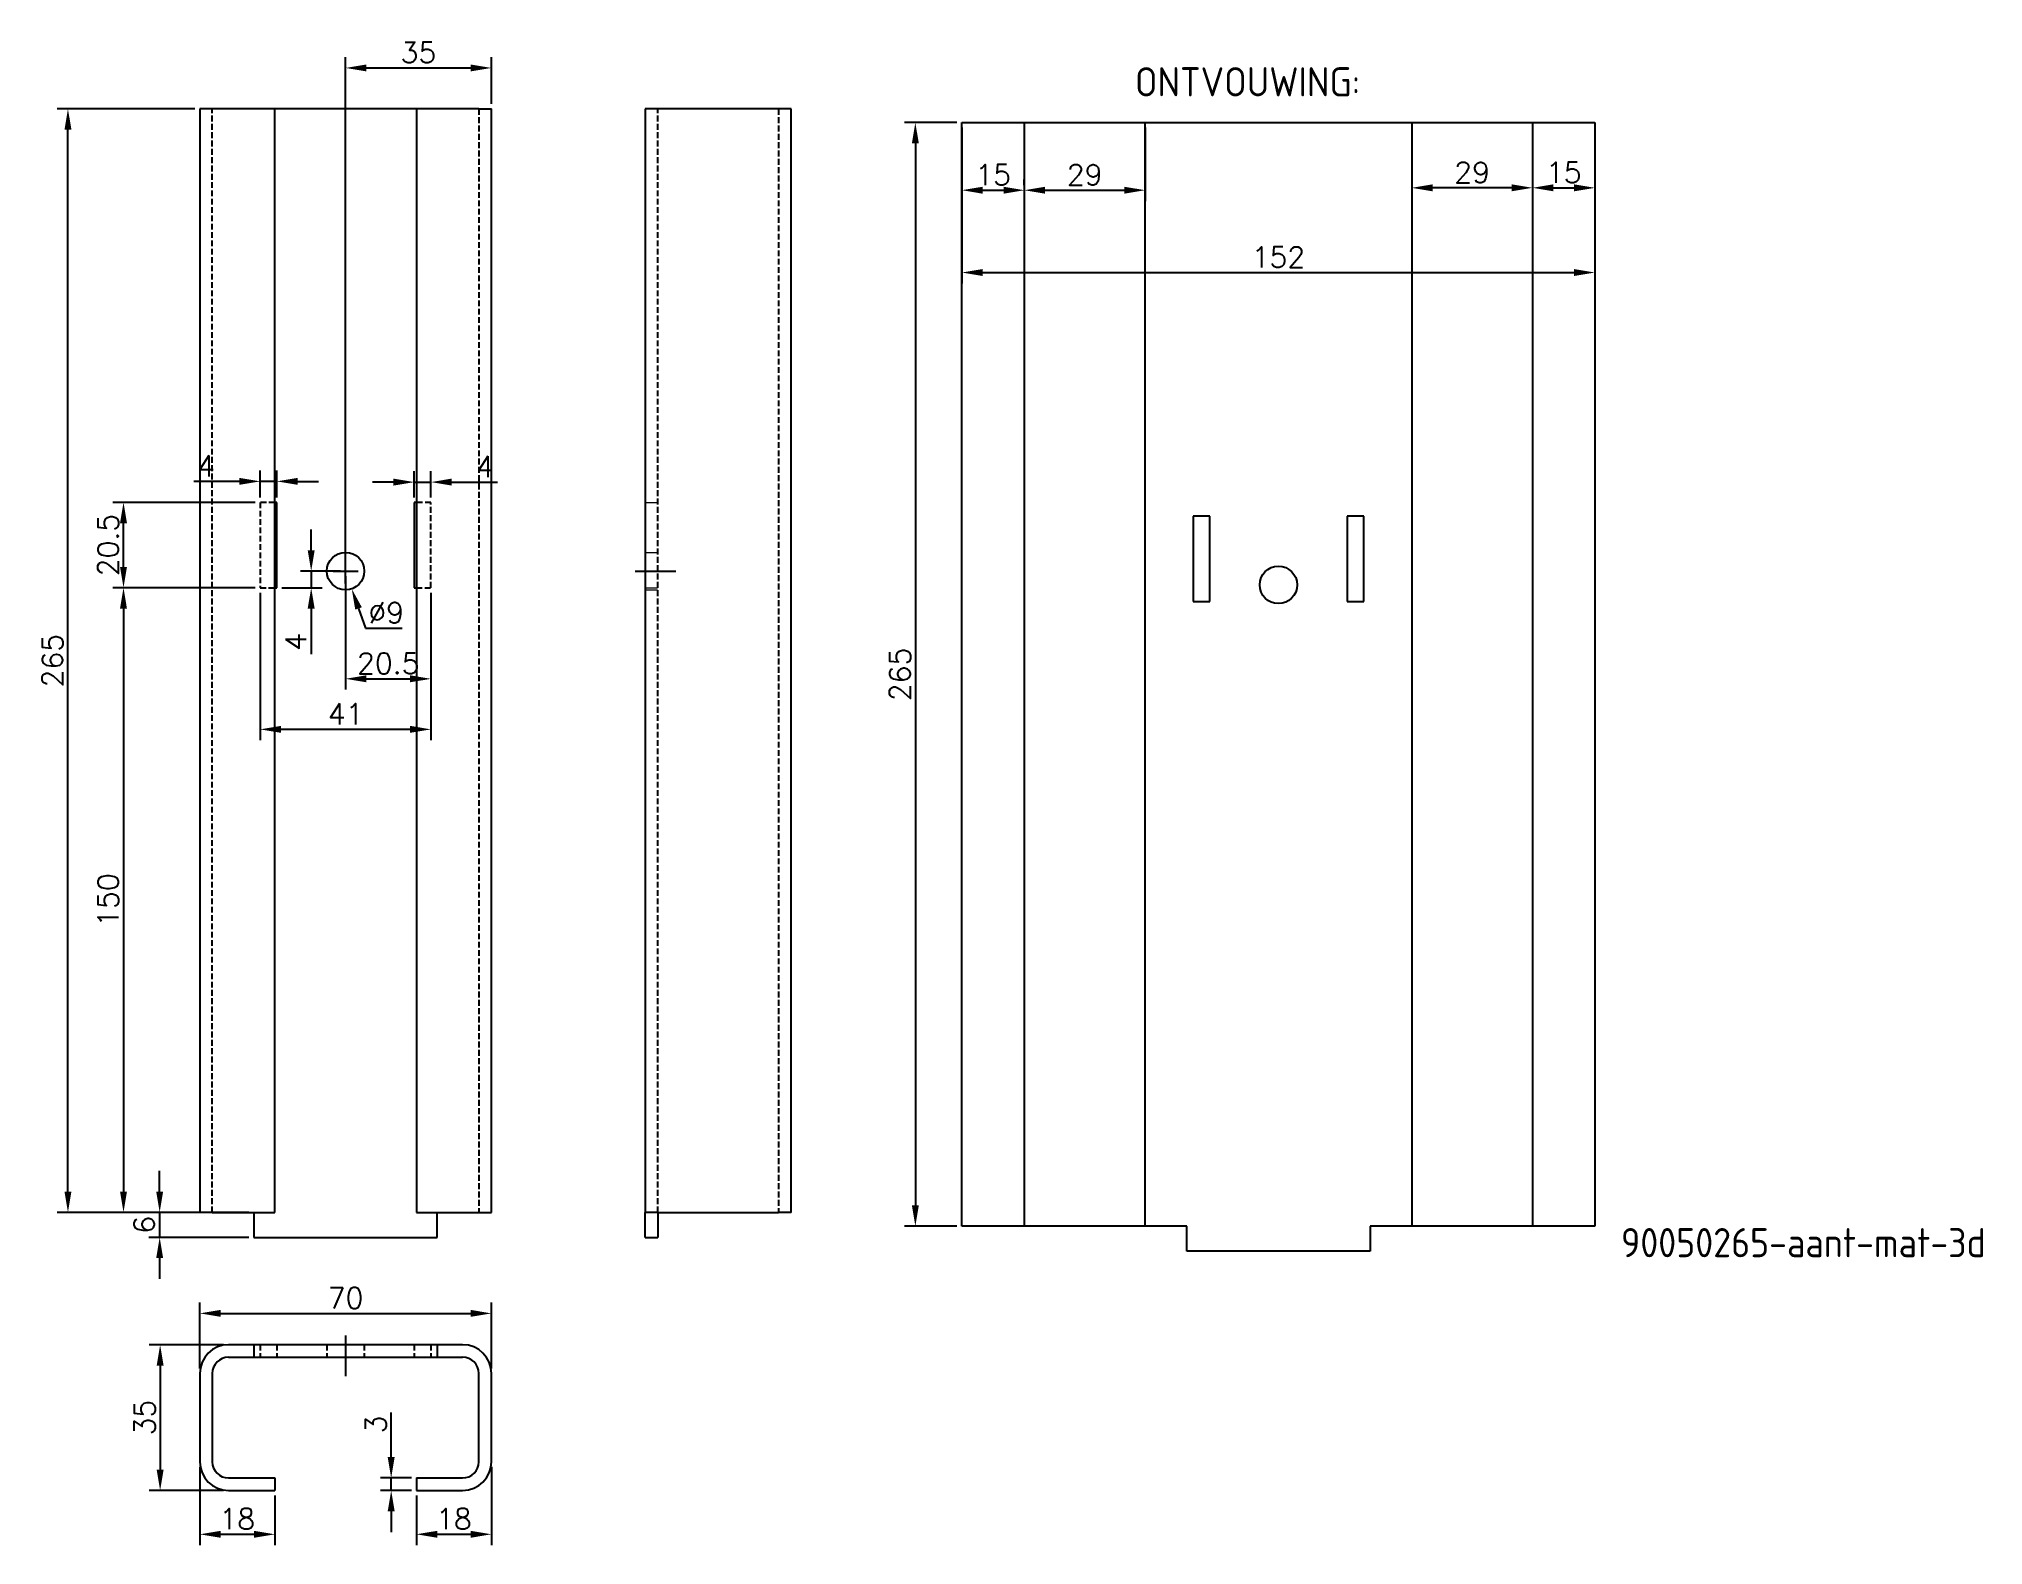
# Model space of a CAD drawing. Extents: x 2665 to 3132, y 201 to 563.
import ezdxf

# ---------------------------------------------------------------- set-up
doc = ezdxf.new("R2010")
doc.units = 0
for name, pattern in [('Aslijn', [28.575, 19.05, -3.175, 3.175, -3.175]), ('DASHED', [0.75, 0.5, -0.25]), ('Streeplijn', [10, 7, -3])]:
    doc.linetypes.add(name, pattern=pattern)
doc.layers.get('DEFPOINTS').update_dxf_attribs({"linetype": 'CONTINUOUS'})
for name, color, linetype in [('50VOL', 13, 'CONTINUOUS'), ('70VOL', 5, 'CONTINUOUS'), ('7A', 4, 'Aslijn'), ('AM_3', 6, 'Streeplijn'), ('BRANDLIJN', 93, 'CONTINUOUS')]:
    doc.layers.add(name, color=color, linetype=linetype)
doc.layers.add('Hidden (ISO)', color=6, linetype='DASHED', lineweight=5)
doc.styles.add('ROMANS', font='romans.shx')
doc.styles.get("Standard").update_dxf_attribs({"font": 'isocp.shx'})
doc.dimstyles.new('1_OP_02$0', dxfattribs={"dimscale": 2, "dimtxt": 2.5, "dimasz": 2.5, "dimexe": 1.3, "dimexo": 0.6, "dimgap": 0.6, "dimtad": 1, "dimdec": 1, "dimdsep": 46, "dimtxsty": 'ROMANS', "dimcen": -1.5, "dimclrd": 150, "dimclre": 150, "dimclrt": 5, "dimadec": 0, "dimazin": 0, "dimtfac": 1, "dimtdec": 1, "dimtmove": 0, "dimatfit": 3, "dimfxl": 0, "dimtolj": 1, "dimtzin": 0, "dimarcsym": 0})
doc.dimstyles.new('1_OP_02$3', dxfattribs={"dimscale": 2, "dimtxt": 2.5, "dimasz": 2.5, "dimexe": 1.3, "dimexo": 0.6, "dimgap": 0.6, "dimtad": 1, "dimtoh": 1, "dimdec": 1, "dimdsep": 46, "dimtxsty": 'ROMANS', "dimcen": -1.5, "dimclrd": 150, "dimclre": 150, "dimclrt": 5, "dimadec": 0, "dimazin": 0, "dimtfac": 1, "dimtdec": 1, "dimtofl": 0, "dimtmove": 0, "dimatfit": 0, "dimfxl": 0, "dimtolj": 1, "dimtzin": 0, "dimarcsym": 0})

# ---------------------------------------------------------------- blocks, each defined once
blk = doc.blocks.new('*D2')
at = {"layer": '70VOL', "color": 150, "lineweight": -2}
for p, q in [((2702.64, 546.09), (2669.57, 546.09)), ((2672.17, 286.09), (2672.17, 541.09)), ((2702.64, 281.09), (2669.57, 281.09))]:
    blk.add_line(p, q, dxfattribs=at)
at = {"layer": '70VOL', "color": 150}
for points in [[(2671.34, 541.09), (2673.01, 541.09), (2672.17, 546.09)], [(2671.34, 286.09), (2673.01, 286.09), (2672.17, 281.09)]]:
    blk.add_solid(points, dxfattribs=at)
at = {"layer": 'DEFPOINTS', "color": 0}
for p in [(2672.17, 546.09), (2703.84, 546.09), (2703.84, 281.09)]:
    blk.add_point(p, dxfattribs=at)
at = {"layer": '70VOL', "color": 5, "insert": (2668.47, 413.59), "char_height": 5, "attachment_point": 5, "rotation": 90, "style": 'ROMANS'}
blk.add_mtext('\\A1;265', dxfattribs=at)
blk = doc.blocks.new('*D3')
at = {"layer": '70VOL', "color": 150, "lineweight": -2}
for p, q in [((2694.19, 286.09), (2694.19, 291.09)), ((2715.64, 281.09), (2691.59, 281.09)), ((2694.19, 281.09), (2694.19, 275.09)), ((2715.64, 275.09), (2691.59, 275.09)), ((2694.19, 270.09), (2694.19, 265.09))]:
    blk.add_line(p, q, dxfattribs=at)
at = {"layer": '70VOL', "color": 150}
for points in [[(2693.36, 286.09), (2695.03, 286.09), (2694.19, 281.09)], [(2693.36, 270.09), (2695.03, 270.09), (2694.19, 275.09)]]:
    blk.add_solid(points, dxfattribs=at)
at = {"layer": 'DEFPOINTS', "color": 0}
for p in [(2716.84, 281.09), (2694.19, 275.09), (2716.84, 275.09)]:
    blk.add_point(p, dxfattribs=at)
at = {"layer": '70VOL', "color": 5, "insert": (2690.49, 278.09), "char_height": 5, "attachment_point": 5, "rotation": 90, "style": 'ROMANS'}
blk.add_mtext('\\A1;6', dxfattribs=at)
blk = doc.blocks.new('*D4')
at = {"layer": '70VOL', "color": 150, "lineweight": -2}
for p, q in [((2703.84, 243.6), (2703.84, 259.43)), ((2708.84, 256.83), (2768.84, 256.83)), ((2773.84, 243.6), (2773.84, 259.43))]:
    blk.add_line(p, q, dxfattribs=at)
at = {"layer": '70VOL', "color": 150}
for points in [[(2708.84, 257.67), (2708.84, 256), (2703.84, 256.83)], [(2768.84, 257.67), (2768.84, 256), (2773.84, 256.83)]]:
    blk.add_solid(points, dxfattribs=at)
at = {"layer": 'DEFPOINTS', "color": 0}
for p in [(2773.84, 256.83), (2703.84, 242.4), (2773.84, 242.4)]:
    blk.add_point(p, dxfattribs=at)
at = {"layer": '70VOL', "color": 5, "insert": (2738.84, 260.53), "char_height": 5, "attachment_point": 5, "style": 'ROMANS'}
blk.add_mtext('\\A1;70', dxfattribs=at)
blk = doc.blocks.new('*D5')
at = {"layer": '70VOL', "color": 150, "lineweight": -2}
for p, q in [((2709.54, 249.3), (2691.71, 249.3)), ((2694.31, 244.3), (2694.31, 219.3)), ((2709.54, 214.3), (2691.71, 214.3))]:
    blk.add_line(p, q, dxfattribs=at)
at = {"layer": '70VOL', "color": 150}
for points in [[(2693.48, 244.3), (2695.14, 244.3), (2694.31, 249.3)], [(2693.48, 219.3), (2695.14, 219.3), (2694.31, 214.3)]]:
    blk.add_solid(points, dxfattribs=at)
at = {"layer": 'DEFPOINTS', "color": 0}
for p in [(2710.74, 249.3), (2694.31, 214.3), (2710.74, 214.3)]:
    blk.add_point(p, dxfattribs=at)
at = {"layer": '70VOL', "color": 5, "insert": (2690.61, 231.8), "char_height": 5, "attachment_point": 5, "rotation": 90, "style": 'ROMANS'}
blk.add_mtext('\\A1;35', dxfattribs=at)
blk = doc.blocks.new('*D6')
at = {"layer": '70VOL', "color": 150, "lineweight": -2}
for p, q in [((2703.84, 220), (2703.84, 201.18)), ((2721.84, 213.1), (2721.84, 201.18)), ((2708.84, 203.78), (2716.84, 203.78))]:
    blk.add_line(p, q, dxfattribs=at)
at = {"layer": '70VOL', "color": 150}
for points in [[(2708.84, 204.61), (2708.84, 202.94), (2703.84, 203.78)], [(2716.84, 204.61), (2716.84, 202.94), (2721.84, 203.78)]]:
    blk.add_solid(points, dxfattribs=at)
at = {"layer": 'DEFPOINTS', "color": 0}
for p in [(2703.84, 221.2), (2721.84, 214.3), (2721.84, 203.78)]:
    blk.add_point(p, dxfattribs=at)
at = {"layer": '70VOL', "color": 5, "insert": (2712.84, 207.48), "char_height": 5, "attachment_point": 5, "style": 'ROMANS'}
blk.add_mtext('\\A1;18', dxfattribs=at)
blk = doc.blocks.new('*D7')
at = {"layer": '70VOL', "color": 150, "lineweight": -2}
for p, q in [((2773.84, 220), (2773.84, 201.18)), ((2755.84, 213.1), (2755.84, 201.18)), ((2760.84, 203.78), (2768.84, 203.78))]:
    blk.add_line(p, q, dxfattribs=at)
at = {"layer": '70VOL', "color": 150}
for points in [[(2760.84, 204.61), (2760.84, 202.94), (2755.84, 203.78)], [(2768.84, 204.61), (2768.84, 202.94), (2773.84, 203.78)]]:
    blk.add_solid(points, dxfattribs=at)
at = {"layer": 'DEFPOINTS', "color": 0}
for p in [(2773.84, 221.2), (2755.84, 214.3), (2773.84, 203.78)]:
    blk.add_point(p, dxfattribs=at)
at = {"layer": '70VOL', "color": 5, "insert": (2764.84, 207.48), "char_height": 5, "attachment_point": 5, "style": 'ROMANS'}
blk.add_mtext('\\A1;18', dxfattribs=at)
blk = doc.blocks.new('*D8')
at = {"layer": '70VOL', "color": 150, "lineweight": -2}
for p, q in [((2749.79, 222.3), (2749.79, 233.03)), ((2754.64, 217.3), (2747.19, 217.3)), ((2749.79, 214.3), (2749.79, 217.3)), ((2754.64, 214.3), (2747.19, 214.3)), ((2749.79, 209.3), (2749.79, 204.3))]:
    blk.add_line(p, q, dxfattribs=at)
at = {"layer": '70VOL', "color": 150}
for points in [[(2748.95, 222.3), (2750.62, 222.3), (2749.79, 217.3)], [(2748.95, 209.3), (2750.62, 209.3), (2749.79, 214.3)]]:
    blk.add_solid(points, dxfattribs=at)
at = {"layer": 'DEFPOINTS', "color": 0}
for p in [(2749.79, 217.3), (2755.84, 217.3), (2755.84, 214.3)]:
    blk.add_point(p, dxfattribs=at)
at = {"layer": '70VOL', "color": 5, "insert": (2746.09, 230.16), "char_height": 5, "attachment_point": 5, "rotation": 90, "style": 'ROMANS'}
blk.add_mtext('\\A1;3', dxfattribs=at)
blk = doc.blocks.new('*D9')
at = {"layer": '70VOL', "color": 150, "lineweight": -2}
for p, q in [((2735.84, 435.09), (2741.84, 435.09)), ((2738.84, 432.09), (2738.84, 438.09)), ((2741.95, 426.12), (2743.59, 421.39)), ((2743.59, 421.39), (2752.41, 421.39))]:
    blk.add_line(p, q, dxfattribs=at)
at = {"layer": '70VOL', "color": 150}
blk.add_solid([(2742.74, 426.39), (2741.16, 425.84), (2740.31, 430.84)], dxfattribs=at)
at = {"layer": 'DEFPOINTS', "color": 0}
for p in [(2737.37, 439.34), (2740.31, 430.84)]:
    blk.add_point(p, dxfattribs=at)
at = {"layer": '70VOL', "color": 5, "insert": (2748.6, 425.09), "char_height": 5, "attachment_point": 5, "style": 'ROMANS'}
blk.add_mtext('\\A1;∅9', dxfattribs=at)
blk = doc.blocks.new('*D10')
at = {"layer": '70VOL', "color": 150, "lineweight": -2}
for p, q in [((2717.14, 431.09), (2682.91, 431.09)), ((2685.51, 426.09), (2685.51, 286.09)), ((2702.64, 281.09), (2682.91, 281.09))]:
    blk.add_line(p, q, dxfattribs=at)
at = {"layer": '70VOL', "color": 150}
for points in [[(2684.68, 426.09), (2686.34, 426.09), (2685.51, 431.09)], [(2684.68, 286.09), (2686.34, 286.09), (2685.51, 281.09)]]:
    blk.add_solid(points, dxfattribs=at)
at = {"layer": 'DEFPOINTS', "color": 0}
for p in [(2718.34, 431.09), (2685.51, 281.09), (2703.84, 281.09)]:
    blk.add_point(p, dxfattribs=at)
at = {"layer": '70VOL', "color": 5, "insert": (2681.81, 356.09), "char_height": 5, "attachment_point": 5, "rotation": 90, "style": 'ROMANS'}
blk.add_mtext('\\A1;150', dxfattribs=at)
blk = doc.blocks.new('*D11')
at = {"layer": '70VOL', "color": 150, "lineweight": -2}
for p, q in [((2738.84, 436.29), (2738.84, 558.52)), ((2743.84, 555.92), (2768.84, 555.92)), ((2773.84, 547.29), (2773.84, 558.52))]:
    blk.add_line(p, q, dxfattribs=at)
at = {"layer": '70VOL', "color": 150}
for points in [[(2743.84, 556.75), (2743.84, 555.09), (2738.84, 555.92)], [(2768.84, 556.75), (2768.84, 555.09), (2773.84, 555.92)]]:
    blk.add_solid(points, dxfattribs=at)
at = {"layer": 'DEFPOINTS', "color": 0}
for p in [(2773.84, 555.92), (2773.84, 546.09), (2738.84, 435.09)]:
    blk.add_point(p, dxfattribs=at)
at = {"layer": '70VOL', "color": 5, "insert": (2756.34, 559.62), "char_height": 5, "attachment_point": 5, "style": 'ROMANS'}
blk.add_mtext('\\A1;35', dxfattribs=at)
blk = doc.blocks.new('*D12')
at = {"layer": '70VOL', "color": 150, "lineweight": -2}
for p, q in [((2738.84, 433.89), (2738.84, 406.62)), ((2759.34, 429.89), (2759.34, 406.62)), ((2743.84, 409.22), (2754.34, 409.22))]:
    blk.add_line(p, q, dxfattribs=at)
at = {"layer": '70VOL', "color": 150}
for points in [[(2743.84, 410.06), (2743.84, 408.39), (2738.84, 409.22)], [(2754.34, 410.06), (2754.34, 408.39), (2759.34, 409.22)]]:
    blk.add_solid(points, dxfattribs=at)
at = {"layer": 'DEFPOINTS', "color": 0}
for p in [(2738.84, 435.09), (2759.34, 431.09), (2759.34, 409.22)]:
    blk.add_point(p, dxfattribs=at)
at = {"layer": '70VOL', "color": 5, "insert": (2749.09, 412.92), "char_height": 5, "attachment_point": 5, "style": 'ROMANS'}
blk.add_mtext('\\A1;20.5', dxfattribs=at)
blk = doc.blocks.new('*D13')
at = {"layer": '70VOL', "color": 150, "lineweight": -2}
for p, q in [((2718.34, 429.89), (2718.34, 394.48)), ((2759.34, 429.89), (2759.34, 394.48)), ((2754.34, 397.08), (2723.34, 397.08))]:
    blk.add_line(p, q, dxfattribs=at)
at = {"layer": '70VOL', "color": 150}
for points in [[(2723.34, 397.92), (2723.34, 396.25), (2718.34, 397.08)], [(2754.34, 397.92), (2754.34, 396.25), (2759.34, 397.08)]]:
    blk.add_solid(points, dxfattribs=at)
at = {"layer": 'DEFPOINTS', "color": 0}
for p in [(2718.34, 431.09), (2759.34, 431.09), (2718.34, 397.08)]:
    blk.add_point(p, dxfattribs=at)
at = {"layer": '70VOL', "color": 5, "insert": (2738.84, 400.78), "char_height": 5, "attachment_point": 5, "style": 'ROMANS'}
blk.add_mtext('\\A1;41', dxfattribs=at)
blk = doc.blocks.new('*D14')
at = {"layer": '70VOL', "color": 150, "lineweight": -2}
for p, q in [((2718.34, 452.79), (2718.34, 459.24)), ((2722.34, 452.79), (2722.34, 459.24)), ((2713.34, 456.64), (2702.37, 456.64)), ((2722.34, 456.64), (2718.34, 456.64)), ((2727.34, 456.64), (2732.34, 456.64))]:
    blk.add_line(p, q, dxfattribs=at)
at = {"layer": '70VOL', "color": 150}
for points in [[(2713.34, 457.47), (2713.34, 455.81), (2718.34, 456.64)], [(2727.34, 457.47), (2727.34, 455.81), (2722.34, 456.64)]]:
    blk.add_solid(points, dxfattribs=at)
at = {"layer": 'DEFPOINTS', "color": 0}
for p in [(2718.34, 456.64), (2718.34, 451.59), (2722.34, 451.59)]:
    blk.add_point(p, dxfattribs=at)
at = {"layer": '70VOL', "color": 5, "insert": (2705.35, 460.34), "char_height": 5, "attachment_point": 5, "style": 'ROMANS'}
blk.add_mtext('\\A1;4', dxfattribs=at)
blk = doc.blocks.new('*D15')
at = {"layer": '70VOL', "color": 150, "lineweight": -2}
for p, q in [((2755.34, 452.79), (2755.34, 459.06)), ((2759.34, 452.79), (2759.34, 459.06)), ((2750.34, 456.46), (2745.34, 456.46)), ((2755.34, 456.46), (2759.34, 456.46)), ((2764.34, 456.46), (2775.31, 456.46))]:
    blk.add_line(p, q, dxfattribs=at)
at = {"layer": '70VOL', "color": 150}
for points in [[(2750.34, 457.3), (2750.34, 455.63), (2755.34, 456.46)], [(2764.34, 457.3), (2764.34, 455.63), (2759.34, 456.46)]]:
    blk.add_solid(points, dxfattribs=at)
at = {"layer": 'DEFPOINTS', "color": 0}
for p in [(2759.34, 456.46), (2755.34, 451.59), (2759.34, 451.59)]:
    blk.add_point(p, dxfattribs=at)
at = {"layer": '70VOL', "color": 5, "insert": (2772.33, 460.16), "char_height": 5, "attachment_point": 5, "style": 'ROMANS'}
blk.add_mtext('\\A1;4', dxfattribs=at)
blk = doc.blocks.new('*D16')
at = {"layer": '70VOL', "color": 150, "lineweight": -2}
for p, q in [((2717.14, 451.59), (2682.91, 451.59)), ((2685.51, 436.09), (2685.51, 446.59)), ((2717.14, 431.09), (2682.91, 431.09))]:
    blk.add_line(p, q, dxfattribs=at)
at = {"layer": '70VOL', "color": 150}
for points in [[(2684.68, 446.59), (2686.34, 446.59), (2685.51, 451.59)], [(2684.68, 436.09), (2686.34, 436.09), (2685.51, 431.09)]]:
    blk.add_solid(points, dxfattribs=at)
at = {"layer": 'DEFPOINTS', "color": 0}
for p in [(2685.51, 451.59), (2718.34, 451.59), (2718.34, 431.09)]:
    blk.add_point(p, dxfattribs=at)
at = {"layer": '70VOL', "color": 5, "insert": (2681.81, 441.34), "char_height": 5, "attachment_point": 5, "rotation": 90, "style": 'ROMANS'}
blk.add_mtext('\\A1;20.5', dxfattribs=at)
blk = doc.blocks.new('*D17')
at = {"layer": '70VOL', "color": 150, "lineweight": -2}
for p, q in [((2730.58, 440.09), (2730.58, 445.09)), ((2737.64, 435.09), (2727.98, 435.09)), ((2730.58, 435.09), (2730.58, 431.09)), ((2723.54, 431.09), (2733.18, 431.09)), ((2730.58, 426.09), (2730.58, 415.12))]:
    blk.add_line(p, q, dxfattribs=at)
at = {"layer": '70VOL', "color": 150}
for points in [[(2729.74, 440.09), (2731.41, 440.09), (2730.58, 435.09)], [(2729.74, 426.09), (2731.41, 426.09), (2730.58, 431.09)]]:
    blk.add_solid(points, dxfattribs=at)
at = {"layer": 'DEFPOINTS', "color": 0}
for p in [(2738.84, 435.09), (2722.34, 431.09), (2730.58, 431.09)]:
    blk.add_point(p, dxfattribs=at)
at = {"layer": '70VOL', "color": 5, "insert": (2726.88, 418.11), "char_height": 5, "attachment_point": 5, "rotation": 90, "style": 'ROMANS'}
blk.add_mtext('\\A1;4', dxfattribs=at)
blk = doc.blocks.new('*D18')
at = {"layer": '70VOL', "color": 150, "lineweight": -2}
for p, q in [((2885.62, 542.78), (2873.05, 542.78)), ((2875.65, 537.78), (2875.65, 282.78)), ((2885.62, 277.78), (2873.05, 277.78))]:
    blk.add_line(p, q, dxfattribs=at)
at = {"layer": '70VOL', "color": 150}
for points in [[(2874.82, 537.78), (2876.49, 537.78), (2875.65, 542.78)], [(2874.82, 282.78), (2876.49, 282.78), (2875.65, 277.78)]]:
    blk.add_solid(points, dxfattribs=at)
at = {"layer": 'DEFPOINTS', "color": 0}
for p in [(2886.82, 542.78), (2875.65, 277.78), (2886.82, 277.78)]:
    blk.add_point(p, dxfattribs=at)
at = {"layer": '70VOL', "color": 5, "insert": (2871.95, 410.28), "char_height": 5, "attachment_point": 5, "rotation": 90, "style": 'ROMANS'}
blk.add_mtext('\\A1;265', dxfattribs=at)
blk = doc.blocks.new('*D19')
at = {"layer": '70VOL', "color": 150, "lineweight": -2}
for p, q in [((2886.82, 541.58), (2886.82, 504.19)), ((3038.84, 541.58), (3038.84, 504.19)), ((2891.82, 506.79), (3033.84, 506.79))]:
    blk.add_line(p, q, dxfattribs=at)
at = {"layer": '70VOL', "color": 150}
for points in [[(2891.82, 507.62), (2891.82, 505.96), (2886.82, 506.79)], [(3033.84, 507.62), (3033.84, 505.96), (3038.84, 506.79)]]:
    blk.add_solid(points, dxfattribs=at)
at = {"layer": 'DEFPOINTS', "color": 0}
for p in [(2886.82, 542.78), (3038.84, 542.78), (3038.84, 506.79)]:
    blk.add_point(p, dxfattribs=at)
at = {"layer": '70VOL', "color": 5, "insert": (2962.83, 510.49), "char_height": 5, "attachment_point": 5, "style": 'ROMANS'}
blk.add_mtext('\\A1;152', dxfattribs=at)
blk = doc.blocks.new('*D20')
at = {"layer": '70VOL', "color": 150, "lineweight": -2}
for p, q in [((2886.82, 541.58), (2886.82, 523.96)), ((2901.82, 541.58), (2901.82, 523.96)), ((2891.82, 526.56), (2896.82, 526.56))]:
    blk.add_line(p, q, dxfattribs=at)
at = {"layer": '70VOL', "color": 150}
for points in [[(2891.82, 527.39), (2891.82, 525.72), (2886.82, 526.56)], [(2896.82, 527.39), (2896.82, 525.72), (2901.82, 526.56)]]:
    blk.add_solid(points, dxfattribs=at)
at = {"layer": 'DEFPOINTS', "color": 0}
for p in [(2886.82, 542.78), (2901.82, 542.78), (2901.82, 526.56)]:
    blk.add_point(p, dxfattribs=at)
at = {"layer": '70VOL', "color": 5, "insert": (2894.32, 530.26), "char_height": 5, "attachment_point": 5, "style": 'ROMANS'}
blk.add_mtext('\\A1;15', dxfattribs=at)
blk = doc.blocks.new('*D23')
at = {"layer": '70VOL', "color": 150, "lineweight": -2}
for p, q in [((3023.84, 541.58), (3023.84, 524.53)), ((3038.84, 541.58), (3038.84, 524.53)), ((3028.84, 527.13), (3033.84, 527.13))]:
    blk.add_line(p, q, dxfattribs=at)
at = {"layer": '70VOL', "color": 150}
for points in [[(3028.84, 527.97), (3028.84, 526.3), (3023.84, 527.13)], [(3033.84, 527.97), (3033.84, 526.3), (3038.84, 527.13)]]:
    blk.add_solid(points, dxfattribs=at)
at = {"layer": 'DEFPOINTS', "color": 0}
for p in [(3023.84, 542.78), (3038.84, 542.78), (3038.84, 527.13)]:
    blk.add_point(p, dxfattribs=at)
at = {"layer": '70VOL', "color": 5, "insert": (3031.34, 530.83), "char_height": 5, "attachment_point": 5, "style": 'ROMANS'}
blk.add_mtext('\\A1;15', dxfattribs=at)
blk = doc.blocks.new('*D24')
at = {"layer": '70VOL', "color": 150, "lineweight": -2}
for p, q in [((2930.82, 541.58), (2930.82, 523.96)), ((2901.82, 527.76), (2901.82, 529.16)), ((2906.82, 526.56), (2925.82, 526.56))]:
    blk.add_line(p, q, dxfattribs=at)
at = {"layer": '70VOL', "color": 150}
for points in [[(2906.82, 527.39), (2906.82, 525.72), (2901.82, 526.56)], [(2925.82, 527.39), (2925.82, 525.72), (2930.82, 526.56)]]:
    blk.add_solid(points, dxfattribs=at)
at = {"layer": 'DEFPOINTS', "color": 0}
for p in [(2930.82, 542.78), (2901.82, 526.56), (2930.82, 526.56)]:
    blk.add_point(p, dxfattribs=at)
at = {"layer": '70VOL', "color": 5, "insert": (2916.32, 530.26), "char_height": 5, "attachment_point": 5, "style": 'ROMANS'}
blk.add_mtext('\\A1;29', dxfattribs=at)
blk = doc.blocks.new('*D25')
at = {"layer": '70VOL', "color": 150, "lineweight": -2}
for p, q in [((2994.84, 541.58), (2994.84, 524.53)), ((3023.84, 541.58), (3023.84, 524.53)), ((3018.84, 527.13), (2999.84, 527.13))]:
    blk.add_line(p, q, dxfattribs=at)
at = {"layer": '70VOL', "color": 150}
for points in [[(2999.84, 527.97), (2999.84, 526.3), (2994.84, 527.13)], [(3018.84, 527.97), (3018.84, 526.3), (3023.84, 527.13)]]:
    blk.add_solid(points, dxfattribs=at)
at = {"layer": 'DEFPOINTS', "color": 0}
for p in [(2994.84, 542.78), (3023.84, 542.78), (2994.84, 527.13)]:
    blk.add_point(p, dxfattribs=at)
at = {"layer": '70VOL', "color": 5, "insert": (3009.34, 530.83), "char_height": 5, "attachment_point": 5, "style": 'ROMANS'}
blk.add_mtext('\\A1;29', dxfattribs=at)

msp = doc.modelspace()

# ---------------------------------------------------------------- linework, layer by layer
at = {"layer": '50VOL', "ltscale": 0.2}
for p, q in [((2703.84, 546.09), (2703.84, 281.09)), ((2706.84, 546.09), (2703.84, 546.09)), ((2721.84, 546.09), (2706.84, 546.09)), ((2755.84, 546.09), (2721.84, 546.09)), ((2721.84, 281.09), (2721.84, 546.09)), ((2770.84, 546.09), (2755.84, 546.09)), ((2755.84, 546.09), (2755.84, 281.09)), ((2770.84, 546.09), (2773.84, 546.09)), ((2773.84, 281.09), (2773.84, 546.09)), ((2810.8, 546.09), (2810.8, 281.09)), ((2813.8, 546.09), (2810.8, 546.09)), ((2842.8, 546.09), (2813.8, 546.09)), ((2845.8, 546.09), (2842.8, 546.09)), ((2845.8, 281.09), (2845.8, 546.09)), ((2886.82, 542.78), (3038.84, 542.78)), ((2886.82, 277.78), (2886.82, 542.78)), ((2901.82, 542.78), (2901.82, 277.78)), ((2930.82, 277.78), (2930.82, 542.78)), ((2994.84, 542.78), (2994.84, 277.78)), ((3023.84, 542.78), (3023.84, 277.78)), ((3038.84, 542.78), (3038.84, 277.78)), ((2722.34, 451.59), (2721.84, 451.59)), ((2722.34, 431.09), (2722.34, 451.59)), ((2755.84, 451.59), (2755.34, 451.59)), ((2755.34, 451.59), (2755.34, 431.09)), ((2942.33, 448.28), (2942.33, 427.78)), ((2946.33, 448.28), (2942.33, 448.28)), ((2946.33, 427.78), (2946.33, 448.28)), ((2979.33, 448.28), (2979.33, 427.78)), ((2983.33, 448.28), (2979.33, 448.28)), ((2983.33, 427.78), (2983.33, 448.28)), ((2721.84, 431.09), (2722.34, 431.09)), ((2755.34, 431.09), (2755.84, 431.09)), ((2942.33, 427.78), (2946.33, 427.78)), ((2979.33, 427.78), (2983.33, 427.78)), ((2706.84, 281.09), (2703.84, 281.09)), ((2706.84, 281.09), (2721.84, 281.09)), ((2716.84, 281.09), (2716.84, 275.09)), ((2755.84, 281.09), (2770.84, 281.09)), ((2760.84, 275.09), (2760.84, 281.09)), ((2770.84, 281.09), (2773.84, 281.09)), ((2813.8, 281.09), (2810.8, 281.09)), ((2810.8, 275.09), (2810.8, 281.09)), ((2813.8, 281.09), (2842.8, 281.09)), ((2813.8, 281.09), (2813.8, 275.09)), ((2845.8, 281.09), (2842.8, 281.09)), ((2940.83, 277.78), (2886.82, 277.78)), ((2940.83, 271.78), (2940.83, 277.78)), ((3038.84, 277.78), (2984.83, 277.78)), ((2984.83, 277.78), (2984.83, 271.78)), ((2716.84, 275.09), (2760.84, 275.09)), ((2810.8, 275.09), (2813.8, 275.09)), ((2984.83, 271.78), (2940.83, 271.78)), ((2716.84, 249.3), (2710.74, 249.3)), ((2760.84, 249.3), (2716.84, 249.3)), ((2716.84, 249.3), (2716.84, 246.3)), ((2766.94, 249.3), (2760.84, 249.3)), ((2760.84, 249.3), (2760.84, 246.3)), ((2710.74, 246.3), (2716.84, 246.3)), ((2716.84, 246.3), (2760.84, 246.3)), ((2760.84, 246.3), (2766.94, 246.3)), ((2703.84, 242.4), (2703.84, 221.2)), ((2706.84, 242.4), (2706.84, 221.2)), ((2770.84, 221.2), (2770.84, 242.4)), ((2773.84, 221.2), (2773.84, 242.4)), ((2710.74, 217.3), (2721.84, 217.3)), ((2721.84, 217.3), (2721.84, 214.3)), ((2755.84, 217.3), (2766.94, 217.3)), ((2755.84, 217.3), (2755.84, 214.3)), ((2710.74, 214.3), (2721.84, 214.3)), ((2755.84, 214.3), (2766.94, 214.3))]:
    msp.add_line(p, q, dxfattribs=at)
for centre in [(2738.84, 435.09), (2962.83, 431.78)]:
    msp.add_circle(centre, 4.5, dxfattribs=at)
for centre, radius, start, end in [((2710.74, 242.4), 6.9, 90, 180), ((2766.94, 242.4), 6.9, 0, 90), ((2710.74, 242.4), 3.9, 90, 180), ((2766.94, 242.4), 3.9, 0, 90), ((2710.74, 221.2), 6.9, 180, 270), ((2710.74, 221.2), 3.9, 180, 270), ((2766.94, 221.2), 3.9, 270, 0), ((2766.94, 221.2), 6.9, 270, 0)]:
    msp.add_arc(centre, radius, start, end, dxfattribs=at)
at = {"layer": '7A'}
for p, q in [((2808.37, 435.09), (2818.15, 435.09)), ((2738.84, 251.49), (2738.84, 241.72))]:
    msp.add_line(p, q, dxfattribs=at)
at = {"layer": 'AM_3', "ltscale": 0.2}
for p, q in [((2706.84, 281.09), (2706.84, 546.09)), ((2770.84, 546.09), (2770.84, 281.09)), ((2813.8, 281.09), (2813.8, 546.09)), ((2842.8, 546.09), (2842.8, 281.09)), ((2718.34, 451.59), (2718.34, 431.09)), ((2721.84, 451.59), (2718.34, 451.59)), ((2759.34, 451.59), (2755.84, 451.59)), ((2759.34, 431.09), (2759.34, 451.59)), ((2718.34, 431.09), (2721.84, 431.09)), ((2755.84, 431.09), (2759.34, 431.09)), ((2718.34, 249.3), (2718.34, 246.3)), ((2722.34, 249.3), (2722.34, 246.3)), ((2734.34, 249.3), (2734.34, 246.3)), ((2743.34, 249.3), (2743.34, 246.3)), ((2755.34, 249.3), (2755.34, 246.3)), ((2759.34, 249.3), (2759.34, 246.3))]:
    msp.add_line(p, q, dxfattribs=at)
at = {"layer": 'Hidden (ISO)', "ltscale": 0.2}
for p, q in [((2810.8, 451.59), (2813.8, 451.59)), ((2810.8, 439.59), (2813.8, 439.59)), ((2810.8, 431.09), (2813.8, 431.09)), ((2810.8, 430.59), (2813.8, 430.59))]:
    msp.add_line(p, q, dxfattribs=at)

# ---------------------------------------------------------------- texts
at = {"layer": '70VOL', "ltscale": 0.2}
msp.add_text('ONTVOUWING:', height=7, dxfattribs=at).set_placement((2928.38, 549.09, 10.81))
at = {"layer": 'BRANDLIJN', "ltscale": 0.2}
msp.add_text('90050265-aant-mat-3d', height=7, dxfattribs=at).set_placement((3045.1, 270.32, 10.81))

# ---------------------------------------------------------------- dimensions: what is measured, and where the dimension line sits
at = {"layer": '70VOL'}
for base, p1, p2, picture, middle in [((2773.84, 555.92), (2738.84, 435.09), (2773.84, 546.09), '*D11', (2756.34, 559.62)), ((2901.82, 526.56), (2886.82, 542.78), (2901.82, 542.78), '*D20', (2894.32, 530.26)), ((2930.82, 526.56), (2901.82, 526.56), (2930.82, 542.78), '*D24', (2916.32, 530.26)), ((2994.84, 527.13), (3023.84, 542.78), (2994.84, 542.78), '*D25', (3009.34, 530.83)), ((3038.84, 527.13), (3023.84, 542.78), (3038.84, 542.78), '*D23', (3031.34, 530.83)), ((2718.34, 456.64), (2722.34, 451.59), (2718.34, 451.59), '*D14', (2705.35, 460.34)), ((2759.34, 456.46), (2755.34, 451.59), (2759.34, 451.59), '*D15', (2772.33, 460.16)), ((2759.34, 409.22), (2738.84, 435.09), (2759.34, 431.09), '*D12', (2749.09, 412.92)), ((2718.34, 397.08), (2759.34, 431.09), (2718.34, 431.09), '*D13', (2738.84, 400.78)), ((2773.84, 256.83), (2703.84, 242.4), (2773.84, 242.4), '*D4', (2738.84, 260.53)), ((2721.84, 203.78), (2703.84, 221.2), (2721.84, 214.3), '*D6', (2712.84, 207.48)), ((2773.84, 203.78), (2755.84, 214.3), (2773.84, 221.2), '*D7', (2764.84, 207.48))]:
    dim = msp.add_linear_dim(base=base, p1=p1, p2=p2, dimstyle='1_OP_02$0', dxfattribs=at)
    dim.commit()
    dim.dimension.update_dxf_attribs({"geometry": picture, "text_midpoint": middle})
at = {"layer": '70VOL', "ltscale": 0.2}
for base, p1, p2, picture, middle in [((2672.17, 546.09), (2703.84, 281.09), (2703.84, 546.09), '*D2', (2668.47, 413.59)), ((2694.19, 275.09), (2716.84, 281.09), (2716.84, 275.09), '*D3', (2690.49, 278.09))]:
    dim = msp.add_linear_dim(base=base, p1=p1, p2=p2, angle=270, dimstyle='1_OP_02$0', dxfattribs=at)
    dim.commit()
    dim.dimension.update_dxf_attribs({"geometry": picture, "text_midpoint": middle})
at = {"layer": '70VOL'}
for base, p1, p2, picture, middle in [((2875.65, 277.78), (2886.82, 542.78), (2886.82, 277.78), '*D18', (2871.95, 410.28)), ((2685.51, 451.59), (2718.34, 431.09), (2718.34, 451.59), '*D16', (2681.81, 441.34)), ((2730.58, 431.09), (2738.84, 435.09), (2722.34, 431.09), '*D17', (2726.88, 418.11)), ((2685.51, 281.09), (2718.34, 431.09), (2703.84, 281.09), '*D10', (2681.81, 356.09)), ((2694.31, 214.3), (2710.74, 249.3), (2710.74, 214.3), '*D5', (2690.61, 231.8)), ((2749.79, 217.3), (2755.84, 214.3), (2755.84, 217.3), '*D8', (2746.09, 230.16))]:
    dim = msp.add_linear_dim(base=base, p1=p1, p2=p2, angle=90, dimstyle='1_OP_02$0', dxfattribs=at)
    dim.commit()
    dim.dimension.update_dxf_attribs({"geometry": picture, "text_midpoint": middle})
dim = msp.add_linear_dim(base=(3038.84, 506.79), p1=(2886.82, 542.78), p2=(3038.84, 542.78), dimstyle='1_OP_02$0', dxfattribs=at)
dim.commit()
dim.dimension.update_dxf_attribs({"geometry": '*D19', "text_midpoint": (2962.83, 506.79), "dimtype": 160})
dim = msp.add_diameter_dim_2p(p1=(2737.37, 439.34), p2=(2740.31, 430.84), dimstyle='1_OP_02$3', dxfattribs=at)
dim.commit()
dim.dimension.update_dxf_attribs({"geometry": '*D9', "text_midpoint": (2748.6, 421.39), "dimtype": 163})

doc.saveas('drawing.dxf')
